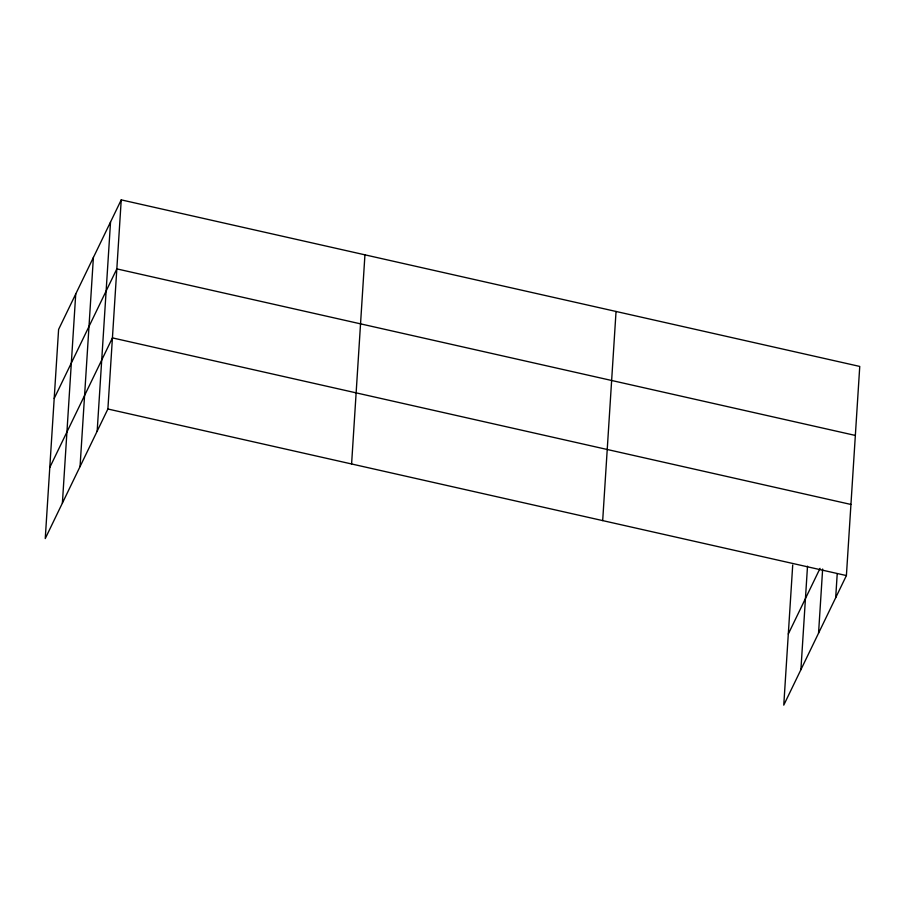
<?xml version="1.0" encoding="UTF-8"?>
<svg xmlns="http://www.w3.org/2000/svg" width="905" height="905" viewBox="0 0 905 905"><rect width="100%" height="100%" fill="white"/><g stroke="black" fill="none" stroke-linecap="round" stroke-linejoin="round"><path stroke-width="1.36" d="M62.388 503.123L75.737 293.989M80.047 466.595L93.396 257.461M97.174 431.153L110.534 222.019M121.236 199.869L58.599 329.431L45.25 538.566L107.887 409.003L121.236 199.869L859.75 366.435L846.401 575.569L783.764 705.131L792.712 565.014M351.593 463.971L364.941 254.837M602.685 520.601L616.045 311.467M800.902 669.677L807.509 566.179M818.55 633.161L822.645 569.03M835.688 597.707L837.204 574.008M54.198 398.449L116.836 268.887L855.338 435.441M49.786 467.466L112.424 337.893L850.938 504.458M788.3 634.02L820.054 568.351M107.887 409.003L846.401 575.569"/></g></svg>
